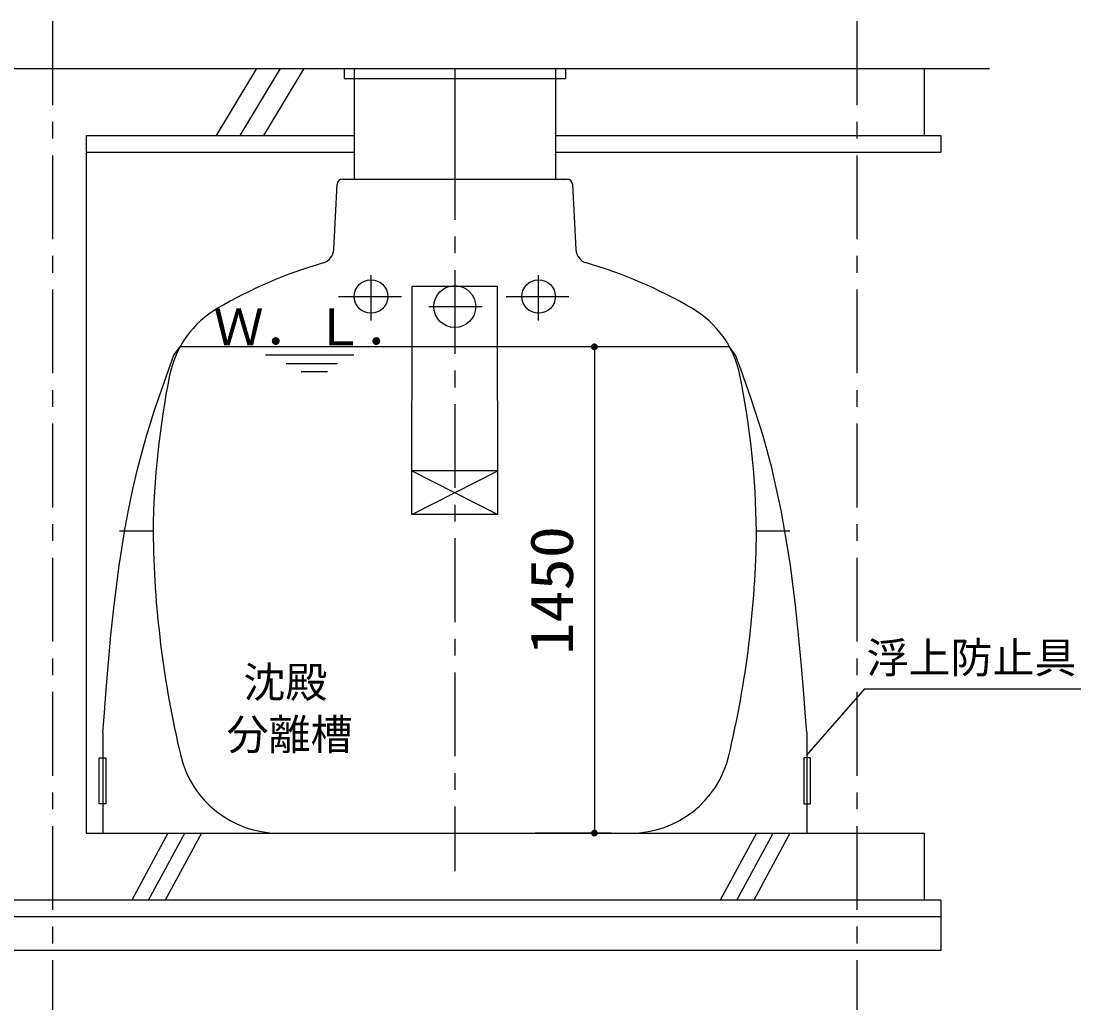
# Model space of a CAD drawing. Units: millimetres, scale not verified. Extents: x -14850 to 14850, y -10500 to 10500.
# Drawn here: x -347 to 2814, y -6472 to -3524 of the extents above; entities that cross this region are included whole.
import ezdxf
from ezdxf.enums import TextEntityAlignment as Align

# ---------------------------------------------------------------- set-up
doc = ezdxf.new("R2010")
doc.units = ezdxf.units.MM
doc.header["$LTSCALE"] = 50
doc.linetypes.add('CHAIN1', pattern=[8, 5, -1, 1, -1])
for name, color, linetype, lineweight in [('0-0_空気管', 3, 'Continuous', 25), ('0-1_機器', 3, 'Continuous', 25), ('0-2_躯体', 2, 'CHAIN1', 25), ('0-4_製作', 5, 'Continuous', 25), ('0-6_文字', 5, 'Continuous', 25)]:
    doc.layers.add(name, color=color, linetype=linetype, lineweight=lineweight)
doc.styles.add('ＭＳ ゴシック', font='')
doc.styles.get('ＭＳ ゴシック').set_extended_font_data('MS Gothic')

msp = doc.modelspace()

# ---------------------------------------------------------------- linework, layer by layer
at = {"layer": '0-0_空気管', "linetype": 'CHAIN1'}
for p, q in [((946.61, -3866.18), (946.61, -6058.68)), ((696.61, -4281.19), (696.61, -4417.16)), ((1196.61, -4417.16), (1196.61, -4281.19)), ((600.17, -4345.19), (787.37, -4345.19)), ((1100.17, -4345.19), (1287.37, -4345.19)), ((868.87, -4375.19), (1027.91, -4375.19))]:
    msp.add_line(p, q, dxfattribs=at)
at = {"layer": '0-0_空気管'}
for p, q in [((585.41, -4205.25), (595.63, -4010.36)), ((611.6, -3995.19), (1281.62, -3995.19)), ((1297.6, -4010.36), (1307.82, -4205.25)), ((818.34, -4995.19), (819.26, -4315.19)), ((1073.96, -4315.19), (819.26, -4315.19)), ((1074.89, -4995.19), (1073.96, -4315.19)), ((1766.25, -4495.19), (126.98, -4495.19)), ((645.25, -4520.19), (381.87, -4520.19)), ((443.39, -4545.19), (596.23, -4545.19)), ((566.43, -4570.19), (488.57, -4570.19)), ((818.34, -4995.19), (1074.71, -4865.19)), ((1074.89, -4995.19), (818.34, -4995.19)), ((46.61, -5045.19), (-53.39, -5045.19)), ((1946.61, -5045.19), (1846.61, -5045.19)), ((420.99, -5945.19), (1472.23, -5945.19))]:
    msp.add_line(p, q, dxfattribs=at)
msp.add_lwpolyline([(1074.71, -4865.19), (818.52, -4865.19), (1074.89, -4995.19)], dxfattribs=at)
for centre, radius in [((696.61, -4345.19), 50), ((1196.61, -4345.19), 50), ((946.61, -4375.19), 62.5)]:
    msp.add_circle(centre, radius, dxfattribs=at)
for centre, radius, start, end in [((611.6, -4011.19), 16, 90, 177), ((1281.62, -4011.19), 16, 2.99998, 90), ((541.47, -4202.94), 44, 286.22488, 357), ((1351.76, -4202.94), 44, 182.99998, 253.7751), ((946.61, -5595.19), 1406, 106.22488, 120.21536), ((946.61, -5595.19), 1406, 59.78461, 73.7751), ((390.02, -4639.46), 300, 120.21536, 168.57628), ((1503.21, -4639.46), 300, 11.42371, 59.78461), ((2546.43, -5075.19), 2500, 168.57626, 179.31241), ((-653.21, -5075.19), 2500, 0.68756, 11.42371), ((3046.46, -5015.19), 3000, 180.57292, 193.49336), ((-1153.24, -5015.19), 3000, 346.50659, 359.42703), ((420.99, -5645.19), 300, 193.49338, 270), ((1472.23, -5645.19), 300, 270, 346.50659)]:
    msp.add_arc(centre, radius, start, end, dxfattribs=at)
at = {"layer": '0-1_機器', "color": 2}
for p, q in [((-954.95, -3665.19), (2542.1, -3665.19)), ((235.82, -3865.19), (355.82, -3665.19)), ((306.53, -3865.19), (426.53, -3665.19)), ((377.24, -3865.19), (497.24, -3665.19)), ((616.61, -3665.19), (616.61, -3695.19)), ((646.61, -3665.19), (646.61, -3995.19)), ((1246.61, -3665.19), (1246.61, -3995.19)), ((1276.62, -3665.19), (1276.62, -3695.19)), ((2346.61, -3665.19), (2346.61, -3865.19)), ((616.61, -3695.19), (1276.62, -3695.19)), ((-153.39, -3865.19), (646.61, -3865.19)), ((-153.39, -3865.19), (-153.39, -5945.19)), ((-153.39, -3915.19), (646.61, -3915.19)), ((1246.61, -3915.19), (2396.61, -3915.19)), ((-153.39, -5945.19), (2346.61, -5945.19)), ((90.95, -5945.19), (-17.3, -6145.19)), ((32.7, -6145.19), (140.95, -5945.19)), ((190.95, -5945.19), (82.7, -6145.19)), ((1846.61, -5945.19), (1738.36, -6145.19)), ((1788.36, -6145.19), (1896.61, -5945.19)), ((1946.61, -5945.19), (1838.36, -6145.19)), ((2346.61, -5945.19), (2346.61, -6145.19)), ((2396.61, -6145.19), (-503.39, -6145.19)), ((2396.61, -6195.19), (-503.39, -6195.19))]:
    msp.add_line(p, q, dxfattribs=at)
at = {"layer": '0-1_機器', "linetype": 'CHAIN1'}
msp.add_line((946.61, -3665.19), (946.61, -3866.18), dxfattribs=at)
at = {"layer": '0-1_機器', "color": 2}
for points in [[(1246.61, -3865.19), (2396.61, -3865.19), (2396.61, -3915.19)], [(2396.61, -6145.19), (2396.61, -6295.19), (-503.39, -6295.19)]]:
    msp.add_lwpolyline(points, dxfattribs=at)
at = {"layer": '0-2_躯体'}
for p, q in [((-253.39, -3524.23), (-253.39, -6472.27)), ((2146.61, -3524.23), (2146.61, -6472.27))]:
    msp.add_line(p, q, dxfattribs=at)
at = {"layer": '0-4_製作', "color": 2}
for p, q in [((1413.06, -4495.19), (1186.73, -4495.19)), ((1363.06, -4495.19), (1363.06, -5945.19)), ((1413.06, -5945.19), (1186.73, -5945.19))]:
    msp.add_line(p, q, dxfattribs=at)
at = {"layer": '0-4_製作'}
for points in [[(1353.06, -4495.19), (1363.06, -4485.19), (1363.06, -4495.19)], [(1353.08, -4494.57), (1363.06, -4485.19), (1353.06, -4495.19)], [(1353.24, -4493.32), (1363.06, -4485.19), (1353.08, -4494.57)], [(1353.55, -4492.1), (1363.06, -4485.19), (1353.24, -4493.32)], [(1354.01, -4490.94), (1363.06, -4485.19), (1353.55, -4492.1)], [(1354.62, -4489.84), (1363.06, -4485.19), (1354.01, -4490.94)], [(1355.35, -4488.82), (1363.06, -4485.19), (1354.62, -4489.84)], [(1356.21, -4487.9), (1363.06, -4485.19), (1355.35, -4488.82)], [(1357.18, -4487.1), (1363.06, -4485.19), (1356.21, -4487.9)], [(1358.24, -4486.43), (1363.06, -4485.19), (1357.18, -4487.1)], [(1358.24, -4486.43), (1361.81, -4485.27), (1363.06, -4485.19)], [(1359.38, -4485.9), (1361.81, -4485.27), (1358.24, -4486.43)], [(1359.38, -4485.9), (1360.57, -4485.51), (1361.81, -4485.27)], [(1363.06, -4485.19), (1372.36, -4491.51), (1363.06, -4495.19)], [(1363.06, -4485.19), (1371.82, -4490.38), (1372.36, -4491.51)], [(1363.06, -4485.19), (1371.15, -4489.32), (1371.82, -4490.38)], [(1363.06, -4485.19), (1370.35, -4488.35), (1371.15, -4489.32)], [(1363.06, -4485.19), (1369.43, -4487.49), (1370.35, -4488.35)], [(1363.06, -4485.19), (1368.42, -4486.75), (1369.43, -4487.49)], [(1363.06, -4485.19), (1367.32, -4486.15), (1368.42, -4486.75)], [(1363.06, -4485.19), (1366.15, -4485.68), (1367.32, -4486.15)], [(1363.06, -4485.19), (1364.93, -4485.37), (1366.15, -4485.68)], [(1363.06, -4485.19), (1363.69, -4485.21), (1364.93, -4485.37)], [(1353.37, -4497.68), (1353.06, -4495.19), (1363.06, -4495.19)], [(1353.14, -4496.45), (1353.06, -4495.19), (1353.37, -4497.68)], [(1353.37, -4497.68), (1363.06, -4495.19), (1353.76, -4498.88)], [(1353.76, -4498.88), (1363.06, -4495.19), (1354.3, -4500.01)], [(1354.3, -4500.01), (1363.06, -4495.19), (1354.97, -4501.07)], [(1354.97, -4501.07), (1363.06, -4495.19), (1355.77, -4502.04)], [(1355.77, -4502.04), (1363.06, -4495.19), (1356.68, -4502.9)], [(1356.68, -4502.9), (1363.06, -4495.19), (1357.7, -4503.64)], [(1357.7, -4503.64), (1363.06, -4495.19), (1358.8, -4504.24)], [(1358.8, -4504.24), (1363.06, -4495.19), (1359.97, -4504.7)], [(1359.97, -4504.7), (1363.06, -4495.19), (1361.19, -4505.02)], [(1361.19, -4505.02), (1363.06, -4495.19), (1362.43, -4505.17)], [(1362.43, -4505.17), (1363.06, -4495.19), (1363.06, -4505.19)], [(1363.06, -4495.19), (1372.36, -4491.51), (1372.74, -4492.71)], [(1363.06, -4495.19), (1372.74, -4492.71), (1372.98, -4493.94)], [(1363.06, -4495.19), (1372.98, -4493.94), (1373.06, -4495.19)], [(1363.06, -4495.19), (1368.94, -4503.28), (1363.06, -4505.19)], [(1363.06, -4495.19), (1369.9, -4502.48), (1368.94, -4503.28)], [(1363.06, -4495.19), (1370.76, -4501.57), (1369.9, -4502.48)], [(1363.06, -4495.19), (1371.5, -4500.55), (1370.76, -4501.57)], [(1363.06, -4495.19), (1372.11, -4499.45), (1371.5, -4500.55)], [(1363.06, -4495.19), (1372.57, -4498.28), (1372.11, -4499.45)], [(1363.06, -4495.19), (1372.88, -4497.07), (1372.57, -4498.28)], [(1363.06, -4495.19), (1373.04, -4495.82), (1372.88, -4497.07)], [(1363.06, -4495.19), (1373.06, -4495.19), (1373.04, -4495.82)], [(1363.06, -4505.19), (1368.94, -4503.28), (1367.88, -4503.96)], [(1363.06, -4505.19), (1367.88, -4503.96), (1364.31, -4505.12)], [(1364.31, -4505.12), (1367.88, -4503.96), (1366.74, -4504.49)], [(1364.31, -4505.12), (1366.74, -4504.49), (1365.55, -4504.88)], [(1353.06, -5945.19), (1363.06, -5935.19), (1363.06, -5945.19)], [(1353.08, -5944.57), (1363.06, -5935.19), (1353.06, -5945.19)], [(1353.24, -5943.32), (1363.06, -5935.19), (1353.08, -5944.57)], [(1353.55, -5942.1), (1363.06, -5935.19), (1353.24, -5943.32)], [(1354.01, -5940.94), (1363.06, -5935.19), (1353.55, -5942.1)], [(1354.62, -5939.84), (1363.06, -5935.19), (1354.01, -5940.94)], [(1355.35, -5938.82), (1363.06, -5935.19), (1354.62, -5939.84)], [(1356.21, -5937.9), (1363.06, -5935.19), (1355.35, -5938.82)], [(1357.18, -5937.1), (1363.06, -5935.19), (1356.21, -5937.9)], [(1358.24, -5936.43), (1363.06, -5935.19), (1357.18, -5937.1)], [(1359.38, -5935.9), (1363.06, -5935.19), (1358.24, -5936.43)], [(1359.38, -5935.9), (1361.81, -5935.27), (1363.06, -5935.19)], [(1360.57, -5935.51), (1361.81, -5935.27), (1359.38, -5935.9)], [(1363.06, -5935.19), (1372.74, -5942.71), (1363.06, -5945.19)], [(1363.06, -5935.19), (1372.36, -5941.51), (1372.74, -5942.71)], [(1363.06, -5935.19), (1371.82, -5940.38), (1372.36, -5941.51)], [(1363.06, -5935.19), (1371.15, -5939.32), (1371.82, -5940.38)], [(1363.06, -5935.19), (1370.35, -5938.35), (1371.15, -5939.32)], [(1363.06, -5935.19), (1369.43, -5937.49), (1370.35, -5938.35)], [(1363.06, -5935.19), (1368.42, -5936.75), (1369.43, -5937.49)], [(1363.06, -5935.19), (1367.32, -5936.15), (1368.42, -5936.75)], [(1363.06, -5935.19), (1366.15, -5935.68), (1367.32, -5936.15)], [(1363.06, -5935.19), (1364.93, -5935.37), (1366.15, -5935.68)], [(1363.06, -5935.19), (1363.69, -5935.21), (1364.93, -5935.37)], [(1363.06, -5945.19), (1372.74, -5942.71), (1372.98, -5943.94)], [(1353.14, -5946.45), (1353.06, -5945.19), (1363.06, -5945.19)], [(1353.14, -5946.45), (1363.06, -5945.19), (1353.37, -5947.68)], [(1353.37, -5947.68), (1363.06, -5945.19), (1353.76, -5948.88)], [(1353.76, -5948.88), (1363.06, -5945.19), (1354.3, -5950.01)], [(1354.3, -5950.01), (1363.06, -5945.19), (1354.97, -5951.07)], [(1354.97, -5951.07), (1363.06, -5945.19), (1355.77, -5952.04)], [(1355.77, -5952.04), (1363.06, -5945.19), (1356.68, -5952.9)], [(1356.68, -5952.9), (1363.06, -5945.19), (1357.7, -5953.64)], [(1357.7, -5953.64), (1363.06, -5945.19), (1358.8, -5954.24)], [(1358.8, -5954.24), (1363.06, -5945.19), (1359.97, -5954.7)], [(1359.97, -5954.7), (1363.06, -5945.19), (1361.19, -5955.02)], [(1361.19, -5955.02), (1363.06, -5945.19), (1362.43, -5955.17)], [(1362.43, -5955.17), (1363.06, -5945.19), (1363.06, -5955.19)], [(1363.06, -5945.19), (1372.98, -5943.94), (1373.06, -5945.19)], [(1363.06, -5945.19), (1367.88, -5953.96), (1363.06, -5955.19)], [(1363.06, -5945.19), (1368.94, -5953.28), (1367.88, -5953.96)], [(1363.06, -5945.19), (1369.9, -5952.48), (1368.94, -5953.28)], [(1363.06, -5945.19), (1370.76, -5951.57), (1369.9, -5952.48)], [(1363.06, -5945.19), (1371.5, -5950.55), (1370.76, -5951.57)], [(1363.06, -5945.19), (1372.11, -5949.45), (1371.5, -5950.55)], [(1363.06, -5945.19), (1372.57, -5948.28), (1372.11, -5949.45)], [(1363.06, -5945.19), (1372.88, -5947.07), (1372.57, -5948.28)], [(1363.06, -5945.19), (1373.04, -5945.82), (1372.88, -5947.07)], [(1363.06, -5945.19), (1373.06, -5945.19), (1373.04, -5945.82)], [(1363.06, -5955.19), (1367.88, -5953.96), (1366.74, -5954.49)], [(1363.06, -5955.19), (1366.74, -5954.49), (1364.31, -5955.11)], [(1364.31, -5955.11), (1366.74, -5954.49), (1365.55, -5954.88)]]:
    msp.add_solid(points, dxfattribs=at)
at = {"layer": '0-6_文字', "color": 4}
for q in [(1996.37, -5712.54), (2814.35, -5515.62)]:
    msp.add_line((2168.61, -5515.62), q, dxfattribs=at)
at = {"layer": '0-6_文字', "color": 7}
for p, q in [((-103.39, -5645.19), (-103.39, -5945.19)), ((1996.61, -5645.19), (1996.61, -5945.19))]:
    msp.add_line(p, q, dxfattribs=at)
for points in [[(-103.39, -5645.19), (-99.82, -5598.23), (-93.51, -5517.29), (-86.75, -5436.38), (-79.26, -5355.55), (-70.75, -5274.82), (-60.94, -5194.21), (-54.54, -5147.53), (-49.02, -5110.36), (-38.56, -5046.41), (-26.79, -4982.68), (-13.6, -4919.26), (1.13, -4856.21), (17.53, -4793.62), (27.85, -4757.55), (35.39, -4732.56), (49.02, -4689.68), (63.32, -4647), (78.13, -4604.47), (93.33, -4562.07), (108.75, -4519.73), (126.98, -4495.19)], [(1996.61, -5645.19), (1993.05, -5598.23), (1986.74, -5517.29), (1979.98, -5436.38), (1972.49, -5355.55), (1963.98, -5274.82), (1954.17, -5194.21), (1947.77, -5147.53), (1942.25, -5110.36), (1931.78, -5046.41), (1920.02, -4982.68), (1906.83, -4919.26), (1892.09, -4856.21), (1875.7, -4793.62), (1865.38, -4757.55), (1857.83, -4732.56), (1844.21, -4689.68), (1829.91, -4647), (1815.09, -4604.47), (1799.9, -4562.07), (1784.47, -4519.73), (1766.25, -4495.19)]]:
    msp.add_lwpolyline(points, dxfattribs=at)
for points in [[(-94.62, -5720.63), (-94.62, -5858.18), (-114.27, -5858.18), (-114.27, -5720.63)], [(1987.85, -5720.63), (1987.85, -5858.18), (2007.5, -5858.18), (2007.5, -5720.63)]]:
    msp.add_lwpolyline(points, close=True, dxfattribs=at)

# ---------------------------------------------------------------- texts
at = {"layer": '0-0_空気管', "color": 4, "style": 'ＭＳ ゴシック'}
for s, height, p in [('Ｗ．Ｌ．', 110, (226.49, -4523.42)), ('沈殿', 91.79, (315.88, -5568.52)), ('分離槽', 91.79, (265.87, -5724.52))]:
    msp.add_text(s, height=height, dxfattribs=at).set_placement(p, align=Align.BOTTOM_LEFT)
at = {"layer": '0-4_製作', "color": 4, "style": 'ＭＳ ゴシック', "width": 1.1}
msp.add_text('1450', height=128.4, rotation=90, dxfattribs=at).set_placement((1338.06, -5413.94), align=Align.BOTTOM_LEFT)
at = {"layer": '0-6_文字', "color": 4, "style": 'ＭＳ ゴシック'}
msp.add_text('浮上防止具', height=91.79, dxfattribs=at).set_placement((2175.3, -5495.8), align=Align.BOTTOM_LEFT)

doc.saveas('drawing.dxf')
